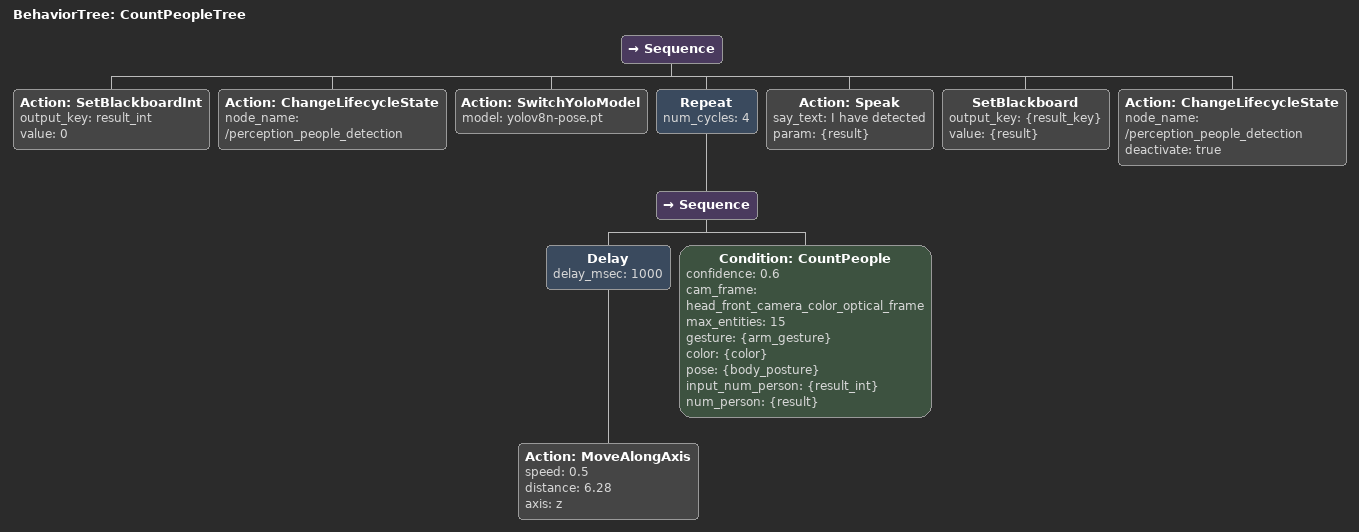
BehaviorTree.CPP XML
<?xml version="1.0"?>
<root main_tree_to_execute="CountPeopleTree">
    <BehaviorTree ID="CountPeopleTree">
        <Sequence>
            <Action ID="SetBlackboardInt" output_key="result_int" value="0"/>
            <Action ID="ChangeLifecycleState" node_name="/perception_people_detection" />
            <Action ID="SwitchYoloModel" model="yolov8n-pose.pt"/>
            <Repeat num_cycles="4">
                <Sequence>
                    <Delay delay_msec="1000">
                        <Action ID="MoveAlongAxis"
                        speed="0.5"
                        distance="6.28"
                        axis="z"/>
                    </Delay>
                    <Condition ID="CountPeople" confidence="0.6" cam_frame="head_front_camera_color_optical_frame" max_entities="15" gesture="{arm_gesture}" color="{color}" pose="{body_posture}" input_num_person="{result_int}" num_person="{result}" />
                </Sequence>
            </Repeat>
            <Action ID="Speak" say_text="I have detected " param="{result}" />
            <SetBlackboard output_key="{result_key}" value="{result}"/>
            <Action ID="ChangeLifecycleState" node_name="/perception_people_detection" deactivate="true"/>
        </Sequence>
    </BehaviorTree>
</root>
